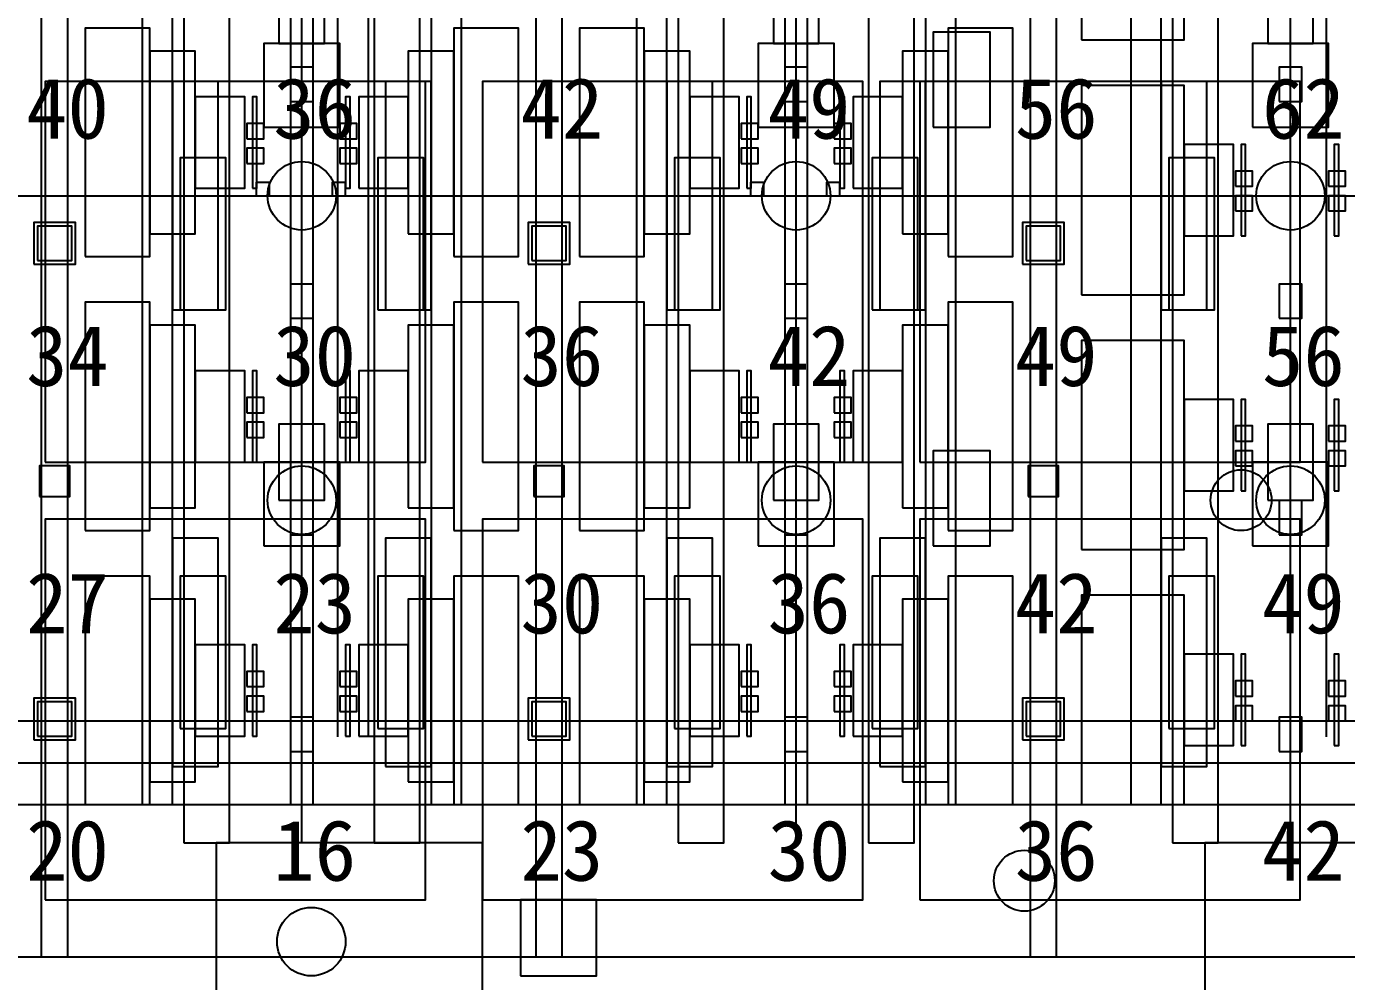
# Model space of a CAD drawing. Header units: metres. Extents: x -1640 to 1560, y -268 to 2338.
# Drawn here: x 171.01 to 205.72, y 1305.35 to 1330.45 of the extents above; entities that cross this region are included whole.
import ezdxf

# ---------------------------------------------------------------- set-up
doc = ezdxf.new("R2010")
doc.units = ezdxf.units.M
for name, color, linetype in [('1F_CHL', 4, 'Continuous'), ('1F_EHS_EXIT_DOOR_CONCEPT', 3, 'Continuous'), ('1F_EHS_GAS_DETECTOR', 6, 'Continuous'), ('1F_EHS_SAFETY_SHOWER_EYEWASH_CONCEPT', 3, 'Continuous'), ('1F_PUMP', 2, 'Continuous'), ('1F_SCR', 3, 'Continuous'), ('1F_STRUCT_COLUMN', 8, 'Continuous'), ('1F_ZONE', 3, 'Continuous'), ('2F_CSF_LATERAL_RACK_CONCEPT', 9, 'Continuous'), ('2F_EHS_EXIT_DOOR_CONCEPT', 3, 'Continuous'), ('2F_EHS_GAS_DETECTOR', 6, 'Continuous'), ('2F_RFG', 5, 'Continuous'), ('2F_STRUCT_COLUMN', 8, 'Continuous'), ('2F_VMB', 6, 'Continuous'), ('2F_ZONE', 3, 'Continuous'), ('3F_CLEANROOM_OVERHEAD_PIPE_DUCT_CONCEPT', 9, 'Continuous'), ('3F_CMP', 5, 'Continuous'), ('3F_EHS_EGRESS_DIST_M', 2, 'Continuous'), ('3F_EHS_EXIT_DOOR_CONCEPT', 3, 'Continuous'), ('3F_EHS_SAFETY_SHOWER_EYEWASH_CONCEPT', 3, 'Continuous'), ('3F_ETCH', 2, 'Continuous'), ('3F_FOUP', 5, 'Continuous'), ('3F_OHT', 9, 'Continuous'), ('3F_OHTV', 1, 'Continuous'), ('3F_STRUCT_COLUMN', 8, 'Continuous'), ('3F_TBAR', 6, 'Continuous'), ('3F_ZONE', 3, 'Continuous'), ('4F_FFU', 1, 'Continuous'), ('4F_STRUCT_PLENUM_TRUSS_CONCEPT', 9, 'Continuous'), ('4F_ZONE', 3, 'Continuous'), ('5F_CHL', 4, 'Continuous'), ('5F_EHS_EXIT_DOOR_CONCEPT', 3, 'Continuous'), ('5F_EHS_GAS_DETECTOR', 6, 'Continuous'), ('5F_EHS_SAFETY_SHOWER_EYEWASH_CONCEPT', 3, 'Continuous'), ('5F_PUMP', 2, 'Continuous'), ('5F_SCR', 3, 'Continuous'), ('5F_STRUCT_COLUMN', 8, 'Continuous'), ('5F_ZONE', 3, 'Continuous'), ('6F_CSF_LATERAL_RACK_CONCEPT', 9, 'Continuous'), ('6F_EHS_EXIT_DOOR_CONCEPT', 3, 'Continuous'), ('6F_EHS_GAS_DETECTOR', 6, 'Continuous'), ('6F_RFG', 5, 'Continuous'), ('6F_STRUCT_COLUMN', 8, 'Continuous'), ('6F_VMB', 6, 'Continuous'), ('6F_ZONE', 3, 'Continuous'), ('7F_CLEANROOM_OVERHEAD_PIPE_DUCT_CONCEPT', 9, 'Continuous'), ('7F_CMP', 5, 'Continuous'), ('7F_EHS_EGRESS_DIST_M', 2, 'Continuous'), ('7F_EHS_EXIT_DOOR_CONCEPT', 3, 'Continuous'), ('7F_EHS_SAFETY_SHOWER_EYEWASH_CONCEPT', 3, 'Continuous'), ('7F_ETCH', 2, 'Continuous'), ('7F_FOUP', 5, 'Continuous'), ('7F_OHT', 9, 'Continuous'), ('7F_OHTV', 1, 'Continuous'), ('7F_STRUCT_COLUMN', 8, 'Continuous'), ('7F_TBAR', 6, 'Continuous'), ('7F_ZONE', 3, 'Continuous'), ('8F_FFU', 1, 'Continuous'), ('8F_STRUCT_PLENUM_TRUSS_CONCEPT', 9, 'Continuous'), ('8F_ZONE', 3, 'Continuous'), ('EHS_GAS_SUPPLY', 3, 'Continuous'), ('EHS_PROCESS_EXHAUST', 1, 'Continuous'), ('EHS_TREATED_EXHAUST', 30, 'Continuous'), ('RF_RSC', 4, 'Continuous'), ('RF_STACK', 2, 'Continuous'), ('UTIL_GAS.SPEC_CONCEPT', 3, 'Continuous'), ('UTIL_PCW.R_CONCEPT', 1, 'Continuous'), ('UTIL_PCW.S_CONCEPT', 6, 'Continuous'), ('UTIL_WW.AA_CONCEPT', 3, 'Continuous'), ('UTIL_WW.F_CONCEPT', 2, 'Continuous'), ('UTIL_WW.ORG_CONCEPT', 4, 'Continuous')]:
    doc.layers.add(name, color=color, linetype=linetype)

msp = doc.modelspace()

# ---------------------------------------------------------------- linework, layer by layer
at = {"layer": '1F_CHL'}
for points in [[(194.85, 1327.8), (196.35, 1327.8), (196.35, 1330.3), (194.85, 1330.3)], [(194.85, 1316.8), (196.35, 1316.8), (196.35, 1319.3), (194.85, 1319.3)]]:
    msp.add_lwpolyline(points, close=True, dxfattribs=at)
at = {"layer": '1F_EHS_EXIT_DOOR_CONCEPT'}
msp.add_circle((178.5, 1306.4), 0.9, dxfattribs=at)
at = {"layer": '1F_EHS_GAS_DETECTOR'}
for centre in [(178.25, 1318), (191.25, 1318), (204.25, 1318)]:
    msp.add_circle(centre, 0.9, dxfattribs=at)
at = {"layer": '1F_EHS_SAFETY_SHOWER_EYEWASH_CONCEPT'}
msp.add_circle((197.25, 1308), 0.8, dxfattribs=at)
at = {"layer": '1F_PUMP'}
for points in [[(175.05, 1323), (176.25, 1323), (176.25, 1327), (175.05, 1327)], [(180.25, 1323), (181.45, 1323), (181.45, 1327), (180.25, 1327)], [(188.05, 1323), (189.25, 1323), (189.25, 1327), (188.05, 1327)], [(193.25, 1323), (194.45, 1323), (194.45, 1327), (193.25, 1327)], [(201.05, 1323), (202.25, 1323), (202.25, 1327), (201.05, 1327)], [(175.05, 1312), (176.25, 1312), (176.25, 1316), (175.05, 1316)], [(180.25, 1312), (181.45, 1312), (181.45, 1316), (180.25, 1316)], [(188.05, 1312), (189.25, 1312), (189.25, 1316), (188.05, 1316)], [(193.25, 1312), (194.45, 1312), (194.45, 1316), (193.25, 1316)], [(201.05, 1312), (202.25, 1312), (202.25, 1316), (201.05, 1316)]]:
    msp.add_lwpolyline(points, close=True, dxfattribs=at)
at = {"layer": '1F_SCR'}
for points in [[(177.25, 1327.8), (179.25, 1327.8), (179.25, 1330), (177.25, 1330)], [(190.25, 1327.8), (192.25, 1327.8), (192.25, 1330), (190.25, 1330)], [(203.25, 1327.8), (205.25, 1327.8), (205.25, 1330), (203.25, 1330)], [(177.25, 1316.8), (179.25, 1316.8), (179.25, 1319), (177.25, 1319)], [(190.25, 1316.8), (192.25, 1316.8), (192.25, 1319), (190.25, 1319)], [(203.25, 1316.8), (205.25, 1316.8), (205.25, 1319), (203.25, 1319)]]:
    msp.add_lwpolyline(points, close=True, dxfattribs=at)
at = {"layer": '1F_STRUCT_COLUMN'}
for points in [[(171.2, 1324.2), (172.3, 1324.2), (172.3, 1325.3), (171.2, 1325.3)], [(184.2, 1324.2), (185.3, 1324.2), (185.3, 1325.3), (184.2, 1325.3)], [(197.2, 1324.2), (198.3, 1324.2), (198.3, 1325.3), (197.2, 1325.3)], [(171.2, 1311.7), (172.3, 1311.7), (172.3, 1312.8), (171.2, 1312.8)], [(184.2, 1311.7), (185.3, 1311.7), (185.3, 1312.8), (184.2, 1312.8)], [(197.2, 1311.7), (198.3, 1311.7), (198.3, 1312.8), (197.2, 1312.8)]]:
    msp.add_lwpolyline(points, close=True, dxfattribs=at)
at = {"layer": '1F_ZONE'}
msp.add_lwpolyline([(20.5, 1306), (297, 1306), (297, 1464), (20.5, 1464)], close=True, dxfattribs=at)
at = {"layer": '2F_CSF_LATERAL_RACK_CONCEPT'}
for points in [[(174.05, 1310), (174.85, 1310), (174.85, 1460), (174.05, 1460)], [(181.65, 1310), (182.45, 1310), (182.45, 1460), (181.65, 1460)], [(187.05, 1310), (187.85, 1310), (187.85, 1460), (187.05, 1460)], [(194.65, 1310), (195.45, 1310), (195.45, 1460), (194.65, 1460)], [(200.05, 1310), (200.85, 1310), (200.85, 1460), (200.05, 1460)]]:
    msp.add_lwpolyline(points, close=True, dxfattribs=at)
at = {"layer": '2F_EHS_EXIT_DOOR_CONCEPT'}
msp.add_circle((178.5, 1306.4), 0.9, dxfattribs=at)
at = {"layer": '2F_EHS_GAS_DETECTOR'}
for centre in [(178.25, 1326), (191.25, 1326), (204.25, 1326)]:
    msp.add_circle(centre, 0.9, dxfattribs=at)
at = {"layer": '2F_RFG'}
for points in [[(174.85, 1323), (176.05, 1323), (176.05, 1329), (174.85, 1329)], [(180.45, 1323), (181.65, 1323), (181.65, 1329), (180.45, 1329)], [(187.85, 1323), (189.05, 1323), (189.05, 1329), (187.85, 1329)], [(193.45, 1323), (194.65, 1323), (194.65, 1329), (193.45, 1329)], [(200.85, 1323), (202.05, 1323), (202.05, 1329), (200.85, 1329)], [(174.85, 1311), (176.05, 1311), (176.05, 1317), (174.85, 1317)], [(180.45, 1311), (181.65, 1311), (181.65, 1317), (180.45, 1317)], [(187.85, 1311), (189.05, 1311), (189.05, 1317), (187.85, 1317)], [(193.45, 1311), (194.65, 1311), (194.65, 1317), (193.45, 1317)], [(200.85, 1311), (202.05, 1311), (202.05, 1317), (200.85, 1317)]]:
    msp.add_lwpolyline(points, close=True, dxfattribs=at)
at = {"layer": '2F_STRUCT_COLUMN'}
for points in [[(171.3, 1324.3), (172.2, 1324.3), (172.2, 1325.2), (171.3, 1325.2)], [(184.3, 1324.3), (185.2, 1324.3), (185.2, 1325.2), (184.3, 1325.2)], [(197.3, 1324.3), (198.2, 1324.3), (198.2, 1325.2), (197.3, 1325.2)], [(171.3, 1311.8), (172.2, 1311.8), (172.2, 1312.7), (171.3, 1312.7)], [(184.3, 1311.8), (185.2, 1311.8), (185.2, 1312.7), (184.3, 1312.7)], [(197.3, 1311.8), (198.2, 1311.8), (198.2, 1312.7), (197.3, 1312.7)]]:
    msp.add_lwpolyline(points, close=True, dxfattribs=at)
at = {"layer": '2F_VMB'}
for points in [[(177.65, 1330), (178.85, 1330), (178.85, 1332), (177.65, 1332)], [(190.65, 1330), (191.85, 1330), (191.85, 1332), (190.65, 1332)], [(203.65, 1330), (204.85, 1330), (204.85, 1332), (203.65, 1332)], [(177.65, 1318), (178.85, 1318), (178.85, 1320), (177.65, 1320)], [(190.65, 1318), (191.85, 1318), (191.85, 1320), (190.65, 1320)], [(203.65, 1318), (204.85, 1318), (204.85, 1320), (203.65, 1320)]]:
    msp.add_lwpolyline(points, close=True, dxfattribs=at)
at = {"layer": '2F_ZONE'}
msp.add_lwpolyline([(20.5, 1306), (297, 1306), (297, 1464), (20.5, 1464)], close=True, dxfattribs=at)
at = {"layer": '3F_CLEANROOM_OVERHEAD_PIPE_DUCT_CONCEPT'}
for points in [[(175.15, 1309), (176.35, 1309), (176.35, 1461), (175.15, 1461)], [(180.15, 1309), (181.35, 1309), (181.35, 1461), (180.15, 1461)], [(188.15, 1309), (189.35, 1309), (189.35, 1461), (188.15, 1461)], [(193.15, 1309), (194.35, 1309), (194.35, 1461), (193.15, 1461)], [(201.15, 1309), (202.35, 1309), (202.35, 1461), (201.15, 1461)]]:
    msp.add_lwpolyline(points, close=True, dxfattribs=at)
at = {"layer": '3F_CMP'}
for points in [[(198.75, 1330.1), (201.45, 1330.1), (201.45, 1335.6), (198.75, 1335.6)], [(198.75, 1323.4), (201.45, 1323.4), (201.45, 1328.9), (198.75, 1328.9)], [(201.45, 1324.95), (202.75, 1324.95), (202.75, 1327.35), (201.45, 1327.35)], [(198.75, 1316.7), (201.45, 1316.7), (201.45, 1322.2), (198.75, 1322.2)], [(201.45, 1318.25), (202.75, 1318.25), (202.75, 1320.65), (201.45, 1320.65)], [(198.75, 1310), (201.45, 1310), (201.45, 1315.5), (198.75, 1315.5)], [(201.45, 1311.55), (202.75, 1311.55), (202.75, 1313.95), (201.45, 1313.95)]]:
    msp.add_lwpolyline(points, close=True, dxfattribs=at)
at = {"layer": '3F_EHS_EXIT_DOOR_CONCEPT'}
msp.add_circle((178.5, 1306.4), 0.9, dxfattribs=at)
at = {"layer": '3F_EHS_SAFETY_SHOWER_EYEWASH_CONCEPT'}
msp.add_circle((202.95, 1318), 0.8, dxfattribs=at)
at = {"layer": '3F_ETCH'}
for points in [[(172.55, 1324.4), (174.25, 1324.4), (174.25, 1330.4), (172.55, 1330.4)], [(182.25, 1324.4), (183.95, 1324.4), (183.95, 1330.4), (182.25, 1330.4)], [(185.55, 1324.4), (187.25, 1324.4), (187.25, 1330.4), (185.55, 1330.4)], [(195.25, 1324.4), (196.95, 1324.4), (196.95, 1330.4), (195.25, 1330.4)], [(174.25, 1325), (175.45, 1325), (175.45, 1329.8), (174.25, 1329.8)], [(181.05, 1325), (182.25, 1325), (182.25, 1329.8), (181.05, 1329.8)], [(187.25, 1325), (188.45, 1325), (188.45, 1329.8), (187.25, 1329.8)], [(194.05, 1325), (195.25, 1325), (195.25, 1329.8), (194.05, 1329.8)], [(175.45, 1326.2), (176.75, 1326.2), (176.75, 1328.6), (175.45, 1328.6)], [(179.75, 1326.2), (181.05, 1326.2), (181.05, 1328.6), (179.75, 1328.6)], [(188.45, 1326.2), (189.75, 1326.2), (189.75, 1328.6), (188.45, 1328.6)], [(192.75, 1326.2), (194.05, 1326.2), (194.05, 1328.6), (192.75, 1328.6)], [(172.55, 1317.2), (174.25, 1317.2), (174.25, 1323.2), (172.55, 1323.2)], [(182.25, 1317.2), (183.95, 1317.2), (183.95, 1323.2), (182.25, 1323.2)], [(185.55, 1317.2), (187.25, 1317.2), (187.25, 1323.2), (185.55, 1323.2)], [(195.25, 1317.2), (196.95, 1317.2), (196.95, 1323.2), (195.25, 1323.2)], [(174.25, 1317.8), (175.45, 1317.8), (175.45, 1322.6), (174.25, 1322.6)], [(181.05, 1317.8), (182.25, 1317.8), (182.25, 1322.6), (181.05, 1322.6)], [(187.25, 1317.8), (188.45, 1317.8), (188.45, 1322.6), (187.25, 1322.6)], [(194.05, 1317.8), (195.25, 1317.8), (195.25, 1322.6), (194.05, 1322.6)], [(175.45, 1319), (176.75, 1319), (176.75, 1321.4), (175.45, 1321.4)], [(179.75, 1319), (181.05, 1319), (181.05, 1321.4), (179.75, 1321.4)], [(188.45, 1319), (189.75, 1319), (189.75, 1321.4), (188.45, 1321.4)], [(192.75, 1319), (194.05, 1319), (194.05, 1321.4), (192.75, 1321.4)], [(172.55, 1310), (174.25, 1310), (174.25, 1316), (172.55, 1316)], [(182.25, 1310), (183.95, 1310), (183.95, 1316), (182.25, 1316)], [(185.55, 1310), (187.25, 1310), (187.25, 1316), (185.55, 1316)], [(195.25, 1310), (196.95, 1310), (196.95, 1316), (195.25, 1316)], [(174.25, 1310.6), (175.45, 1310.6), (175.45, 1315.4), (174.25, 1315.4)], [(181.05, 1310.6), (182.25, 1310.6), (182.25, 1315.4), (181.05, 1315.4)], [(187.25, 1310.6), (188.45, 1310.6), (188.45, 1315.4), (187.25, 1315.4)], [(194.05, 1310.6), (195.25, 1310.6), (195.25, 1315.4), (194.05, 1315.4)], [(175.45, 1311.8), (176.75, 1311.8), (176.75, 1314.2), (175.45, 1314.2)], [(179.75, 1311.8), (181.05, 1311.8), (181.05, 1314.2), (179.75, 1314.2)], [(188.45, 1311.8), (189.75, 1311.8), (189.75, 1314.2), (188.45, 1314.2)], [(192.75, 1311.8), (194.05, 1311.8), (194.05, 1314.2), (192.75, 1314.2)]]:
    msp.add_lwpolyline(points, close=True, dxfattribs=at)
at = {"layer": '3F_FOUP'}
for points in [[(176.8, 1327.5), (177.25, 1327.5), (177.25, 1327.9), (176.8, 1327.9)], [(179.25, 1327.5), (179.7, 1327.5), (179.7, 1327.9), (179.25, 1327.9)], [(189.8, 1327.5), (190.25, 1327.5), (190.25, 1327.9), (189.8, 1327.9)], [(192.25, 1327.5), (192.7, 1327.5), (192.7, 1327.9), (192.25, 1327.9)], [(176.8, 1326.85), (177.25, 1326.85), (177.25, 1327.25), (176.8, 1327.25)], [(179.25, 1326.85), (179.7, 1326.85), (179.7, 1327.25), (179.25, 1327.25)], [(189.8, 1326.85), (190.25, 1326.85), (190.25, 1327.25), (189.8, 1327.25)], [(192.25, 1326.85), (192.7, 1326.85), (192.7, 1327.25), (192.25, 1327.25)], [(202.8, 1326.25), (203.25, 1326.25), (203.25, 1326.65), (202.8, 1326.65)], [(205.25, 1326.25), (205.7, 1326.25), (205.7, 1326.65), (205.25, 1326.65)], [(202.8, 1325.6), (203.25, 1325.6), (203.25, 1326), (202.8, 1326)], [(205.25, 1325.6), (205.7, 1325.6), (205.7, 1326), (205.25, 1326)], [(176.8, 1320.3), (177.25, 1320.3), (177.25, 1320.7), (176.8, 1320.7)], [(179.25, 1320.3), (179.7, 1320.3), (179.7, 1320.7), (179.25, 1320.7)], [(189.8, 1320.3), (190.25, 1320.3), (190.25, 1320.7), (189.8, 1320.7)], [(192.25, 1320.3), (192.7, 1320.3), (192.7, 1320.7), (192.25, 1320.7)], [(176.8, 1319.65), (177.25, 1319.65), (177.25, 1320.05), (176.8, 1320.05)], [(179.25, 1319.65), (179.7, 1319.65), (179.7, 1320.05), (179.25, 1320.05)], [(189.8, 1319.65), (190.25, 1319.65), (190.25, 1320.05), (189.8, 1320.05)], [(192.25, 1319.65), (192.7, 1319.65), (192.7, 1320.05), (192.25, 1320.05)], [(202.8, 1319.55), (203.25, 1319.55), (203.25, 1319.95), (202.8, 1319.95)], [(205.25, 1319.55), (205.7, 1319.55), (205.7, 1319.95), (205.25, 1319.95)], [(202.8, 1318.9), (203.25, 1318.9), (203.25, 1319.3), (202.8, 1319.3)], [(205.25, 1318.9), (205.7, 1318.9), (205.7, 1319.3), (205.25, 1319.3)], [(176.8, 1313.1), (177.25, 1313.1), (177.25, 1313.5), (176.8, 1313.5)], [(179.25, 1313.1), (179.7, 1313.1), (179.7, 1313.5), (179.25, 1313.5)], [(189.8, 1313.1), (190.25, 1313.1), (190.25, 1313.5), (189.8, 1313.5)], [(192.25, 1313.1), (192.7, 1313.1), (192.7, 1313.5), (192.25, 1313.5)], [(202.8, 1312.85), (203.25, 1312.85), (203.25, 1313.25), (202.8, 1313.25)], [(205.25, 1312.85), (205.7, 1312.85), (205.7, 1313.25), (205.25, 1313.25)], [(176.8, 1312.45), (177.25, 1312.45), (177.25, 1312.85), (176.8, 1312.85)], [(179.25, 1312.45), (179.7, 1312.45), (179.7, 1312.85), (179.25, 1312.85)], [(189.8, 1312.45), (190.25, 1312.45), (190.25, 1312.85), (189.8, 1312.85)], [(192.25, 1312.45), (192.7, 1312.45), (192.7, 1312.85), (192.25, 1312.85)], [(202.8, 1312.2), (203.25, 1312.2), (203.25, 1312.6), (202.8, 1312.6)], [(205.25, 1312.2), (205.7, 1312.2), (205.7, 1312.6), (205.25, 1312.6)]]:
    msp.add_lwpolyline(points, close=True, dxfattribs=at)
at = {"layer": '3F_OHT'}
for p, q in [((178.25, 1309), (178.25, 1381)), ((191.25, 1309), (191.25, 1381)), ((204.25, 1309), (204.25, 1381))]:
    msp.add_line(p, q, dxfattribs=at)
at = {"layer": '3F_OHTV'}
for points in [[(177.95, 1328.48), (178.55, 1328.48), (178.55, 1329.38), (177.95, 1329.38)], [(190.95, 1328.48), (191.55, 1328.48), (191.55, 1329.38), (190.95, 1329.38)], [(203.95, 1328.48), (204.55, 1328.48), (204.55, 1329.38), (203.95, 1329.38)], [(177.95, 1322.78), (178.55, 1322.78), (178.55, 1323.68), (177.95, 1323.68)], [(190.95, 1322.78), (191.55, 1322.78), (191.55, 1323.68), (190.95, 1323.68)], [(203.95, 1322.78), (204.55, 1322.78), (204.55, 1323.68), (203.95, 1323.68)], [(177.95, 1317.09), (178.55, 1317.09), (178.55, 1317.99), (177.95, 1317.99)], [(190.95, 1317.09), (191.55, 1317.09), (191.55, 1317.99), (190.95, 1317.99)], [(203.95, 1317.09), (204.55, 1317.09), (204.55, 1317.99), (203.95, 1317.99)], [(177.95, 1311.4), (178.55, 1311.4), (178.55, 1312.3), (177.95, 1312.3)], [(190.95, 1311.4), (191.55, 1311.4), (191.55, 1312.3), (190.95, 1312.3)], [(203.95, 1311.4), (204.55, 1311.4), (204.55, 1312.3), (203.95, 1312.3)]]:
    msp.add_lwpolyline(points, close=True, dxfattribs=at)
at = {"layer": '3F_STRUCT_COLUMN'}
for points in [[(171.35, 1318.1), (172.15, 1318.1), (172.15, 1318.9), (171.35, 1318.9)], [(184.35, 1318.1), (185.15, 1318.1), (185.15, 1318.9), (184.35, 1318.9)], [(197.35, 1318.1), (198.15, 1318.1), (198.15, 1318.9), (197.35, 1318.9)]]:
    msp.add_lwpolyline(points, close=True, dxfattribs=at)
at = {"layer": '3F_TBAR'}
for points in [[(176.95, 1326.2), (177.07, 1326.2), (177.07, 1328.6), (176.95, 1328.6)], [(179.4, 1326.2), (179.52, 1326.2), (179.52, 1328.6), (179.4, 1328.6)], [(189.95, 1326.2), (190.07, 1326.2), (190.07, 1328.6), (189.95, 1328.6)], [(192.4, 1326.2), (192.52, 1326.2), (192.52, 1328.6), (192.4, 1328.6)], [(202.95, 1324.95), (203.07, 1324.95), (203.07, 1327.35), (202.95, 1327.35)], [(205.4, 1324.95), (205.52, 1324.95), (205.52, 1327.35), (205.4, 1327.35)], [(176.95, 1319), (177.07, 1319), (177.07, 1321.4), (176.95, 1321.4)], [(179.4, 1319), (179.52, 1319), (179.52, 1321.4), (179.4, 1321.4)], [(189.95, 1319), (190.07, 1319), (190.07, 1321.4), (189.95, 1321.4)], [(192.4, 1319), (192.52, 1319), (192.52, 1321.4), (192.4, 1321.4)], [(202.95, 1318.25), (203.07, 1318.25), (203.07, 1320.65), (202.95, 1320.65)], [(205.4, 1318.25), (205.52, 1318.25), (205.52, 1320.65), (205.4, 1320.65)], [(176.95, 1311.8), (177.07, 1311.8), (177.07, 1314.2), (176.95, 1314.2)], [(179.4, 1311.8), (179.52, 1311.8), (179.52, 1314.2), (179.4, 1314.2)], [(189.95, 1311.8), (190.07, 1311.8), (190.07, 1314.2), (189.95, 1314.2)], [(192.4, 1311.8), (192.52, 1311.8), (192.52, 1314.2), (192.4, 1314.2)], [(202.95, 1311.55), (203.07, 1311.55), (203.07, 1313.95), (202.95, 1313.95)], [(205.4, 1311.55), (205.52, 1311.55), (205.52, 1313.95), (205.4, 1313.95)]]:
    msp.add_lwpolyline(points, close=True, dxfattribs=at)
at = {"layer": '3F_ZONE'}
msp.add_lwpolyline([(20.5, 1306), (297, 1306), (297, 1464), (20.5, 1464)], close=True, dxfattribs=at)
at = {"layer": '4F_FFU'}
for points in [[(171.5, 1319), (181.5, 1319), (181.5, 1329), (171.5, 1329)], [(183, 1319), (193, 1319), (193, 1329), (183, 1329)], [(194.5, 1319), (204.5, 1319), (204.5, 1329), (194.5, 1329)], [(171.5, 1307.5), (181.5, 1307.5), (181.5, 1317.5), (171.5, 1317.5)], [(183, 1307.5), (193, 1307.5), (193, 1317.5), (183, 1317.5)], [(194.5, 1307.5), (204.5, 1307.5), (204.5, 1317.5), (194.5, 1317.5)]]:
    msp.add_lwpolyline(points, close=True, dxfattribs=at)
at = {"layer": '4F_STRUCT_PLENUM_TRUSS_CONCEPT'}
for points in [[(171.4, 1306), (172.1, 1306), (172.1, 1464), (171.4, 1464)], [(184.4, 1306), (185.1, 1306), (185.1, 1464), (184.4, 1464)], [(197.4, 1306), (198.1, 1306), (198.1, 1464), (197.4, 1464)]]:
    msp.add_lwpolyline(points, close=True, dxfattribs=at)
at = {"layer": '4F_ZONE'}
msp.add_lwpolyline([(20.5, 1306), (297, 1306), (297, 1464), (20.5, 1464)], close=True, dxfattribs=at)
at = {"layer": '5F_CHL'}
for points in [[(194.85, 1327.8), (196.35, 1327.8), (196.35, 1330.3), (194.85, 1330.3)], [(194.85, 1316.8), (196.35, 1316.8), (196.35, 1319.3), (194.85, 1319.3)]]:
    msp.add_lwpolyline(points, close=True, dxfattribs=at)
at = {"layer": '5F_EHS_EXIT_DOOR_CONCEPT'}
msp.add_circle((178.5, 1306.4), 0.9, dxfattribs=at)
at = {"layer": '5F_EHS_GAS_DETECTOR'}
for centre in [(178.25, 1318), (191.25, 1318), (204.25, 1318)]:
    msp.add_circle(centre, 0.9, dxfattribs=at)
at = {"layer": '5F_EHS_SAFETY_SHOWER_EYEWASH_CONCEPT'}
msp.add_circle((197.25, 1308), 0.8, dxfattribs=at)
at = {"layer": '5F_PUMP'}
for points in [[(175.05, 1323), (176.25, 1323), (176.25, 1327), (175.05, 1327)], [(180.25, 1323), (181.45, 1323), (181.45, 1327), (180.25, 1327)], [(188.05, 1323), (189.25, 1323), (189.25, 1327), (188.05, 1327)], [(193.25, 1323), (194.45, 1323), (194.45, 1327), (193.25, 1327)], [(201.05, 1323), (202.25, 1323), (202.25, 1327), (201.05, 1327)], [(175.05, 1312), (176.25, 1312), (176.25, 1316), (175.05, 1316)], [(180.25, 1312), (181.45, 1312), (181.45, 1316), (180.25, 1316)], [(188.05, 1312), (189.25, 1312), (189.25, 1316), (188.05, 1316)], [(193.25, 1312), (194.45, 1312), (194.45, 1316), (193.25, 1316)], [(201.05, 1312), (202.25, 1312), (202.25, 1316), (201.05, 1316)]]:
    msp.add_lwpolyline(points, close=True, dxfattribs=at)
at = {"layer": '5F_SCR'}
for points in [[(177.25, 1327.8), (179.25, 1327.8), (179.25, 1330), (177.25, 1330)], [(190.25, 1327.8), (192.25, 1327.8), (192.25, 1330), (190.25, 1330)], [(203.25, 1327.8), (205.25, 1327.8), (205.25, 1330), (203.25, 1330)], [(177.25, 1316.8), (179.25, 1316.8), (179.25, 1319), (177.25, 1319)], [(190.25, 1316.8), (192.25, 1316.8), (192.25, 1319), (190.25, 1319)], [(203.25, 1316.8), (205.25, 1316.8), (205.25, 1319), (203.25, 1319)]]:
    msp.add_lwpolyline(points, close=True, dxfattribs=at)
at = {"layer": '5F_STRUCT_COLUMN'}
for points in [[(171.2, 1324.2), (172.3, 1324.2), (172.3, 1325.3), (171.2, 1325.3)], [(184.2, 1324.2), (185.3, 1324.2), (185.3, 1325.3), (184.2, 1325.3)], [(197.2, 1324.2), (198.3, 1324.2), (198.3, 1325.3), (197.2, 1325.3)], [(171.2, 1311.7), (172.3, 1311.7), (172.3, 1312.8), (171.2, 1312.8)], [(184.2, 1311.7), (185.3, 1311.7), (185.3, 1312.8), (184.2, 1312.8)], [(197.2, 1311.7), (198.3, 1311.7), (198.3, 1312.8), (197.2, 1312.8)]]:
    msp.add_lwpolyline(points, close=True, dxfattribs=at)
at = {"layer": '5F_ZONE'}
msp.add_lwpolyline([(20.5, 1306), (297, 1306), (297, 1464), (20.5, 1464)], close=True, dxfattribs=at)
at = {"layer": '6F_CSF_LATERAL_RACK_CONCEPT'}
for points in [[(174.05, 1310), (174.85, 1310), (174.85, 1460), (174.05, 1460)], [(181.65, 1310), (182.45, 1310), (182.45, 1460), (181.65, 1460)], [(187.05, 1310), (187.85, 1310), (187.85, 1460), (187.05, 1460)], [(194.65, 1310), (195.45, 1310), (195.45, 1460), (194.65, 1460)], [(200.05, 1310), (200.85, 1310), (200.85, 1460), (200.05, 1460)]]:
    msp.add_lwpolyline(points, close=True, dxfattribs=at)
at = {"layer": '6F_EHS_EXIT_DOOR_CONCEPT'}
msp.add_circle((178.5, 1306.4), 0.9, dxfattribs=at)
at = {"layer": '6F_EHS_GAS_DETECTOR'}
for centre in [(178.25, 1326), (191.25, 1326), (204.25, 1326)]:
    msp.add_circle(centre, 0.9, dxfattribs=at)
at = {"layer": '6F_RFG'}
for points in [[(174.85, 1323), (176.05, 1323), (176.05, 1329), (174.85, 1329)], [(180.45, 1323), (181.65, 1323), (181.65, 1329), (180.45, 1329)], [(187.85, 1323), (189.05, 1323), (189.05, 1329), (187.85, 1329)], [(193.45, 1323), (194.65, 1323), (194.65, 1329), (193.45, 1329)], [(200.85, 1323), (202.05, 1323), (202.05, 1329), (200.85, 1329)], [(174.85, 1311), (176.05, 1311), (176.05, 1317), (174.85, 1317)], [(180.45, 1311), (181.65, 1311), (181.65, 1317), (180.45, 1317)], [(187.85, 1311), (189.05, 1311), (189.05, 1317), (187.85, 1317)], [(193.45, 1311), (194.65, 1311), (194.65, 1317), (193.45, 1317)], [(200.85, 1311), (202.05, 1311), (202.05, 1317), (200.85, 1317)]]:
    msp.add_lwpolyline(points, close=True, dxfattribs=at)
at = {"layer": '6F_STRUCT_COLUMN'}
for points in [[(171.3, 1324.3), (172.2, 1324.3), (172.2, 1325.2), (171.3, 1325.2)], [(184.3, 1324.3), (185.2, 1324.3), (185.2, 1325.2), (184.3, 1325.2)], [(197.3, 1324.3), (198.2, 1324.3), (198.2, 1325.2), (197.3, 1325.2)], [(171.3, 1311.8), (172.2, 1311.8), (172.2, 1312.7), (171.3, 1312.7)], [(184.3, 1311.8), (185.2, 1311.8), (185.2, 1312.7), (184.3, 1312.7)], [(197.3, 1311.8), (198.2, 1311.8), (198.2, 1312.7), (197.3, 1312.7)]]:
    msp.add_lwpolyline(points, close=True, dxfattribs=at)
at = {"layer": '6F_VMB'}
for points in [[(177.65, 1330), (178.85, 1330), (178.85, 1332), (177.65, 1332)], [(190.65, 1330), (191.85, 1330), (191.85, 1332), (190.65, 1332)], [(203.65, 1330), (204.85, 1330), (204.85, 1332), (203.65, 1332)], [(177.65, 1318), (178.85, 1318), (178.85, 1320), (177.65, 1320)], [(190.65, 1318), (191.85, 1318), (191.85, 1320), (190.65, 1320)], [(203.65, 1318), (204.85, 1318), (204.85, 1320), (203.65, 1320)]]:
    msp.add_lwpolyline(points, close=True, dxfattribs=at)
at = {"layer": '6F_ZONE'}
msp.add_lwpolyline([(20.5, 1306), (297, 1306), (297, 1464), (20.5, 1464)], close=True, dxfattribs=at)
at = {"layer": '7F_CLEANROOM_OVERHEAD_PIPE_DUCT_CONCEPT'}
for points in [[(175.15, 1309), (176.35, 1309), (176.35, 1461), (175.15, 1461)], [(180.15, 1309), (181.35, 1309), (181.35, 1461), (180.15, 1461)], [(188.15, 1309), (189.35, 1309), (189.35, 1461), (188.15, 1461)], [(193.15, 1309), (194.35, 1309), (194.35, 1461), (193.15, 1461)], [(201.15, 1309), (202.35, 1309), (202.35, 1461), (201.15, 1461)]]:
    msp.add_lwpolyline(points, close=True, dxfattribs=at)
at = {"layer": '7F_CMP'}
for points in [[(198.75, 1330.1), (201.45, 1330.1), (201.45, 1335.6), (198.75, 1335.6)], [(198.75, 1323.4), (201.45, 1323.4), (201.45, 1328.9), (198.75, 1328.9)], [(201.45, 1324.95), (202.75, 1324.95), (202.75, 1327.35), (201.45, 1327.35)], [(198.75, 1316.7), (201.45, 1316.7), (201.45, 1322.2), (198.75, 1322.2)], [(201.45, 1318.25), (202.75, 1318.25), (202.75, 1320.65), (201.45, 1320.65)], [(198.75, 1310), (201.45, 1310), (201.45, 1315.5), (198.75, 1315.5)], [(201.45, 1311.55), (202.75, 1311.55), (202.75, 1313.95), (201.45, 1313.95)]]:
    msp.add_lwpolyline(points, close=True, dxfattribs=at)
at = {"layer": '7F_EHS_EXIT_DOOR_CONCEPT'}
msp.add_circle((178.5, 1306.4), 0.9, dxfattribs=at)
at = {"layer": '7F_EHS_SAFETY_SHOWER_EYEWASH_CONCEPT'}
msp.add_circle((202.95, 1318), 0.8, dxfattribs=at)
at = {"layer": '7F_ETCH'}
for points in [[(172.55, 1324.4), (174.25, 1324.4), (174.25, 1330.4), (172.55, 1330.4)], [(182.25, 1324.4), (183.95, 1324.4), (183.95, 1330.4), (182.25, 1330.4)], [(185.55, 1324.4), (187.25, 1324.4), (187.25, 1330.4), (185.55, 1330.4)], [(195.25, 1324.4), (196.95, 1324.4), (196.95, 1330.4), (195.25, 1330.4)], [(174.25, 1325), (175.45, 1325), (175.45, 1329.8), (174.25, 1329.8)], [(181.05, 1325), (182.25, 1325), (182.25, 1329.8), (181.05, 1329.8)], [(187.25, 1325), (188.45, 1325), (188.45, 1329.8), (187.25, 1329.8)], [(194.05, 1325), (195.25, 1325), (195.25, 1329.8), (194.05, 1329.8)], [(175.45, 1326.2), (176.75, 1326.2), (176.75, 1328.6), (175.45, 1328.6)], [(179.75, 1326.2), (181.05, 1326.2), (181.05, 1328.6), (179.75, 1328.6)], [(188.45, 1326.2), (189.75, 1326.2), (189.75, 1328.6), (188.45, 1328.6)], [(192.75, 1326.2), (194.05, 1326.2), (194.05, 1328.6), (192.75, 1328.6)], [(172.55, 1317.2), (174.25, 1317.2), (174.25, 1323.2), (172.55, 1323.2)], [(182.25, 1317.2), (183.95, 1317.2), (183.95, 1323.2), (182.25, 1323.2)], [(185.55, 1317.2), (187.25, 1317.2), (187.25, 1323.2), (185.55, 1323.2)], [(195.25, 1317.2), (196.95, 1317.2), (196.95, 1323.2), (195.25, 1323.2)], [(174.25, 1317.8), (175.45, 1317.8), (175.45, 1322.6), (174.25, 1322.6)], [(181.05, 1317.8), (182.25, 1317.8), (182.25, 1322.6), (181.05, 1322.6)], [(187.25, 1317.8), (188.45, 1317.8), (188.45, 1322.6), (187.25, 1322.6)], [(194.05, 1317.8), (195.25, 1317.8), (195.25, 1322.6), (194.05, 1322.6)], [(175.45, 1319), (176.75, 1319), (176.75, 1321.4), (175.45, 1321.4)], [(179.75, 1319), (181.05, 1319), (181.05, 1321.4), (179.75, 1321.4)], [(188.45, 1319), (189.75, 1319), (189.75, 1321.4), (188.45, 1321.4)], [(192.75, 1319), (194.05, 1319), (194.05, 1321.4), (192.75, 1321.4)], [(172.55, 1310), (174.25, 1310), (174.25, 1316), (172.55, 1316)], [(182.25, 1310), (183.95, 1310), (183.95, 1316), (182.25, 1316)], [(185.55, 1310), (187.25, 1310), (187.25, 1316), (185.55, 1316)], [(195.25, 1310), (196.95, 1310), (196.95, 1316), (195.25, 1316)], [(174.25, 1310.6), (175.45, 1310.6), (175.45, 1315.4), (174.25, 1315.4)], [(181.05, 1310.6), (182.25, 1310.6), (182.25, 1315.4), (181.05, 1315.4)], [(187.25, 1310.6), (188.45, 1310.6), (188.45, 1315.4), (187.25, 1315.4)], [(194.05, 1310.6), (195.25, 1310.6), (195.25, 1315.4), (194.05, 1315.4)], [(175.45, 1311.8), (176.75, 1311.8), (176.75, 1314.2), (175.45, 1314.2)], [(179.75, 1311.8), (181.05, 1311.8), (181.05, 1314.2), (179.75, 1314.2)], [(188.45, 1311.8), (189.75, 1311.8), (189.75, 1314.2), (188.45, 1314.2)], [(192.75, 1311.8), (194.05, 1311.8), (194.05, 1314.2), (192.75, 1314.2)]]:
    msp.add_lwpolyline(points, close=True, dxfattribs=at)
at = {"layer": '7F_FOUP'}
for points in [[(176.8, 1327.5), (177.25, 1327.5), (177.25, 1327.9), (176.8, 1327.9)], [(179.25, 1327.5), (179.7, 1327.5), (179.7, 1327.9), (179.25, 1327.9)], [(189.8, 1327.5), (190.25, 1327.5), (190.25, 1327.9), (189.8, 1327.9)], [(192.25, 1327.5), (192.7, 1327.5), (192.7, 1327.9), (192.25, 1327.9)], [(176.8, 1326.85), (177.25, 1326.85), (177.25, 1327.25), (176.8, 1327.25)], [(179.25, 1326.85), (179.7, 1326.85), (179.7, 1327.25), (179.25, 1327.25)], [(189.8, 1326.85), (190.25, 1326.85), (190.25, 1327.25), (189.8, 1327.25)], [(192.25, 1326.85), (192.7, 1326.85), (192.7, 1327.25), (192.25, 1327.25)], [(202.8, 1326.25), (203.25, 1326.25), (203.25, 1326.65), (202.8, 1326.65)], [(205.25, 1326.25), (205.7, 1326.25), (205.7, 1326.65), (205.25, 1326.65)], [(202.8, 1325.6), (203.25, 1325.6), (203.25, 1326), (202.8, 1326)], [(205.25, 1325.6), (205.7, 1325.6), (205.7, 1326), (205.25, 1326)], [(176.8, 1320.3), (177.25, 1320.3), (177.25, 1320.7), (176.8, 1320.7)], [(179.25, 1320.3), (179.7, 1320.3), (179.7, 1320.7), (179.25, 1320.7)], [(189.8, 1320.3), (190.25, 1320.3), (190.25, 1320.7), (189.8, 1320.7)], [(192.25, 1320.3), (192.7, 1320.3), (192.7, 1320.7), (192.25, 1320.7)], [(176.8, 1319.65), (177.25, 1319.65), (177.25, 1320.05), (176.8, 1320.05)], [(179.25, 1319.65), (179.7, 1319.65), (179.7, 1320.05), (179.25, 1320.05)], [(189.8, 1319.65), (190.25, 1319.65), (190.25, 1320.05), (189.8, 1320.05)], [(192.25, 1319.65), (192.7, 1319.65), (192.7, 1320.05), (192.25, 1320.05)], [(202.8, 1319.55), (203.25, 1319.55), (203.25, 1319.95), (202.8, 1319.95)], [(205.25, 1319.55), (205.7, 1319.55), (205.7, 1319.95), (205.25, 1319.95)], [(202.8, 1318.9), (203.25, 1318.9), (203.25, 1319.3), (202.8, 1319.3)], [(205.25, 1318.9), (205.7, 1318.9), (205.7, 1319.3), (205.25, 1319.3)], [(176.8, 1313.1), (177.25, 1313.1), (177.25, 1313.5), (176.8, 1313.5)], [(179.25, 1313.1), (179.7, 1313.1), (179.7, 1313.5), (179.25, 1313.5)], [(189.8, 1313.1), (190.25, 1313.1), (190.25, 1313.5), (189.8, 1313.5)], [(192.25, 1313.1), (192.7, 1313.1), (192.7, 1313.5), (192.25, 1313.5)], [(202.8, 1312.85), (203.25, 1312.85), (203.25, 1313.25), (202.8, 1313.25)], [(205.25, 1312.85), (205.7, 1312.85), (205.7, 1313.25), (205.25, 1313.25)], [(176.8, 1312.45), (177.25, 1312.45), (177.25, 1312.85), (176.8, 1312.85)], [(179.25, 1312.45), (179.7, 1312.45), (179.7, 1312.85), (179.25, 1312.85)], [(189.8, 1312.45), (190.25, 1312.45), (190.25, 1312.85), (189.8, 1312.85)], [(192.25, 1312.45), (192.7, 1312.45), (192.7, 1312.85), (192.25, 1312.85)], [(202.8, 1312.2), (203.25, 1312.2), (203.25, 1312.6), (202.8, 1312.6)], [(205.25, 1312.2), (205.7, 1312.2), (205.7, 1312.6), (205.25, 1312.6)]]:
    msp.add_lwpolyline(points, close=True, dxfattribs=at)
at = {"layer": '7F_OHT'}
for p, q in [((178.25, 1309), (178.25, 1381)), ((191.25, 1309), (191.25, 1381)), ((204.25, 1309), (204.25, 1381))]:
    msp.add_line(p, q, dxfattribs=at)
at = {"layer": '7F_OHTV'}
for points in [[(177.95, 1328.48), (178.55, 1328.48), (178.55, 1329.38), (177.95, 1329.38)], [(190.95, 1328.48), (191.55, 1328.48), (191.55, 1329.38), (190.95, 1329.38)], [(203.95, 1328.48), (204.55, 1328.48), (204.55, 1329.38), (203.95, 1329.38)], [(177.95, 1322.78), (178.55, 1322.78), (178.55, 1323.68), (177.95, 1323.68)], [(190.95, 1322.78), (191.55, 1322.78), (191.55, 1323.68), (190.95, 1323.68)], [(203.95, 1322.78), (204.55, 1322.78), (204.55, 1323.68), (203.95, 1323.68)], [(177.95, 1317.09), (178.55, 1317.09), (178.55, 1317.99), (177.95, 1317.99)], [(190.95, 1317.09), (191.55, 1317.09), (191.55, 1317.99), (190.95, 1317.99)], [(203.95, 1317.09), (204.55, 1317.09), (204.55, 1317.99), (203.95, 1317.99)], [(177.95, 1311.4), (178.55, 1311.4), (178.55, 1312.3), (177.95, 1312.3)], [(190.95, 1311.4), (191.55, 1311.4), (191.55, 1312.3), (190.95, 1312.3)], [(203.95, 1311.4), (204.55, 1311.4), (204.55, 1312.3), (203.95, 1312.3)]]:
    msp.add_lwpolyline(points, close=True, dxfattribs=at)
at = {"layer": '7F_STRUCT_COLUMN'}
for points in [[(171.35, 1318.1), (172.15, 1318.1), (172.15, 1318.9), (171.35, 1318.9)], [(184.35, 1318.1), (185.15, 1318.1), (185.15, 1318.9), (184.35, 1318.9)], [(197.35, 1318.1), (198.15, 1318.1), (198.15, 1318.9), (197.35, 1318.9)]]:
    msp.add_lwpolyline(points, close=True, dxfattribs=at)
at = {"layer": '7F_TBAR'}
for points in [[(176.95, 1326.2), (177.07, 1326.2), (177.07, 1328.6), (176.95, 1328.6)], [(179.4, 1326.2), (179.52, 1326.2), (179.52, 1328.6), (179.4, 1328.6)], [(189.95, 1326.2), (190.07, 1326.2), (190.07, 1328.6), (189.95, 1328.6)], [(192.4, 1326.2), (192.52, 1326.2), (192.52, 1328.6), (192.4, 1328.6)], [(202.95, 1324.95), (203.07, 1324.95), (203.07, 1327.35), (202.95, 1327.35)], [(205.4, 1324.95), (205.52, 1324.95), (205.52, 1327.35), (205.4, 1327.35)], [(176.95, 1319), (177.07, 1319), (177.07, 1321.4), (176.95, 1321.4)], [(179.4, 1319), (179.52, 1319), (179.52, 1321.4), (179.4, 1321.4)], [(189.95, 1319), (190.07, 1319), (190.07, 1321.4), (189.95, 1321.4)], [(192.4, 1319), (192.52, 1319), (192.52, 1321.4), (192.4, 1321.4)], [(202.95, 1318.25), (203.07, 1318.25), (203.07, 1320.65), (202.95, 1320.65)], [(205.4, 1318.25), (205.52, 1318.25), (205.52, 1320.65), (205.4, 1320.65)], [(176.95, 1311.8), (177.07, 1311.8), (177.07, 1314.2), (176.95, 1314.2)], [(179.4, 1311.8), (179.52, 1311.8), (179.52, 1314.2), (179.4, 1314.2)], [(189.95, 1311.8), (190.07, 1311.8), (190.07, 1314.2), (189.95, 1314.2)], [(192.4, 1311.8), (192.52, 1311.8), (192.52, 1314.2), (192.4, 1314.2)], [(202.95, 1311.55), (203.07, 1311.55), (203.07, 1313.95), (202.95, 1313.95)], [(205.4, 1311.55), (205.52, 1311.55), (205.52, 1313.95), (205.4, 1313.95)]]:
    msp.add_lwpolyline(points, close=True, dxfattribs=at)
at = {"layer": '7F_ZONE'}
msp.add_lwpolyline([(20.5, 1306), (297, 1306), (297, 1464), (20.5, 1464)], close=True, dxfattribs=at)
at = {"layer": '8F_FFU'}
for points in [[(171.5, 1319), (181.5, 1319), (181.5, 1329), (171.5, 1329)], [(183, 1319), (193, 1319), (193, 1329), (183, 1329)], [(194.5, 1319), (204.5, 1319), (204.5, 1329), (194.5, 1329)], [(171.5, 1307.5), (181.5, 1307.5), (181.5, 1317.5), (171.5, 1317.5)], [(183, 1307.5), (193, 1307.5), (193, 1317.5), (183, 1317.5)], [(194.5, 1307.5), (204.5, 1307.5), (204.5, 1317.5), (194.5, 1317.5)]]:
    msp.add_lwpolyline(points, close=True, dxfattribs=at)
at = {"layer": '8F_STRUCT_PLENUM_TRUSS_CONCEPT'}
for points in [[(171.4, 1306), (172.1, 1306), (172.1, 1464), (171.4, 1464)], [(184.4, 1306), (185.1, 1306), (185.1, 1464), (184.4, 1464)], [(197.4, 1306), (198.1, 1306), (198.1, 1464), (197.4, 1464)]]:
    msp.add_lwpolyline(points, close=True, dxfattribs=at)
at = {"layer": '8F_ZONE'}
msp.add_lwpolyline([(20.5, 1306), (297, 1306), (297, 1464), (20.5, 1464)], close=True, dxfattribs=at)
at = {"layer": 'EHS_GAS_SUPPLY'}
for points in [[(179.05, 1326), (179.4, 1326), (179.4, 1326.35), (179.05, 1326.35)], [(179.05, 1326), (179.4, 1326), (179.4, 1326.35), (179.05, 1326.35)], [(192.05, 1326), (192.4, 1326), (192.4, 1326.35), (192.05, 1326.35)], [(192.05, 1326), (192.4, 1326), (192.4, 1326.35), (192.05, 1326.35)]]:
    msp.add_lwpolyline(points, close=True, dxfattribs=at)
at = {"layer": 'EHS_PROCESS_EXHAUST'}
for points in [[(177.05, 1326), (177.4, 1326), (177.4, 1326.35), (177.05, 1326.35)], [(177.05, 1326), (177.4, 1326), (177.4, 1326.35), (177.05, 1326.35)], [(190.05, 1326), (190.4, 1326), (190.4, 1326.35), (190.05, 1326.35)], [(190.05, 1326), (190.4, 1326), (190.4, 1326.35), (190.05, 1326.35)]]:
    msp.add_lwpolyline(points, close=True, dxfattribs=at)
at = {"layer": 'EHS_TREATED_EXHAUST'}
for points in [[(177.95, 1310), (178.55, 1310), (178.55, 1472), (177.95, 1472)], [(177.95, 1310), (178.55, 1310), (178.55, 1472), (177.95, 1472)], [(190.95, 1310), (191.55, 1310), (191.55, 1472), (190.95, 1472)], [(190.95, 1310), (191.55, 1310), (191.55, 1472), (190.95, 1472)]]:
    msp.add_lwpolyline(points, close=True, dxfattribs=at)
at = {"layer": 'RF_RSC'}
for points in [[(176, 1304), (183, 1304), (183, 1309), (176, 1309)], [(202, 1304), (209, 1304), (209, 1309), (202, 1309)]]:
    msp.add_lwpolyline(points, close=True, dxfattribs=at)
at = {"layer": 'RF_STACK'}
msp.add_lwpolyline([(184, 1305.5), (186, 1305.5), (186, 1307.5), (184, 1307.5)], close=True, dxfattribs=at)
at = {"layer": 'UTIL_GAS.SPEC_CONCEPT'}
msp.add_line((-274.3, 1326), (293.3, 1326), dxfattribs=at)
msp.add_line((-274.3, 1326), (293.3, 1326), dxfattribs=at)
at = {"layer": 'UTIL_PCW.R_CONCEPT'}
msp.add_line((180.005, 1311.78), (180.005, 1458.23), dxfattribs=at)
msp.add_line((180.005, 1311.78), (180.005, 1458.23), dxfattribs=at)
at = {"layer": 'UTIL_PCW.S_CONCEPT'}
for p, q in [((179.195, 1311.78), (179.195, 1458.23)), ((179.195, 1311.78), (179.195, 1458.23)), ((205.195, 1311.78), (205.195, 1458.23)), ((205.195, 1311.78), (205.195, 1458.23))]:
    msp.add_line(p, q, dxfattribs=at)
at = {"layer": 'UTIL_WW.AA_CONCEPT'}
msp.add_line((-276.3, 1311.1), (293.3, 1311.1), dxfattribs=at)
at = {"layer": 'UTIL_WW.F_CONCEPT'}
msp.add_line((-276.3, 1310), (293.3, 1310), dxfattribs=at)
at = {"layer": 'UTIL_WW.ORG_CONCEPT'}
msp.add_line((-276.3, 1312.2), (293.3, 1312.2), dxfattribs=at)

# ---------------------------------------------------------------- texts
at = {"layer": '3F_EHS_EGRESS_DIST_M'}
for s, p in [('40', (171, 1327.5)), ('36', (177.5, 1327.5)), ('42', (184, 1327.5)), ('49', (190.5, 1327.5)), ('56', (197, 1327.5)), ('62', (203.5, 1327.5)), ('34', (171, 1321)), ('30', (177.5, 1321)), ('36', (184, 1321)), ('42', (190.5, 1321)), ('49', (197, 1321)), ('56', (203.5, 1321)), ('27', (171, 1314.5)), ('23', (177.5, 1314.5)), ('30', (184, 1314.5)), ('36', (190.5, 1314.5)), ('42', (197, 1314.5)), ('49', (203.5, 1314.5)), ('20', (171, 1308)), ('16', (177.5, 1308)), ('23', (184, 1308)), ('30', (190.5, 1308)), ('36', (197, 1308)), ('42', (203.5, 1308))]:
    msp.add_text(s, height=1.6, dxfattribs=at).set_placement(p)
at = {"layer": '7F_EHS_EGRESS_DIST_M'}
for s, p in [('40', (171, 1327.5)), ('36', (177.5, 1327.5)), ('42', (184, 1327.5)), ('49', (190.5, 1327.5)), ('56', (197, 1327.5)), ('62', (203.5, 1327.5)), ('34', (171, 1321)), ('30', (177.5, 1321)), ('36', (184, 1321)), ('42', (190.5, 1321)), ('49', (197, 1321)), ('56', (203.5, 1321)), ('27', (171, 1314.5)), ('23', (177.5, 1314.5)), ('30', (184, 1314.5)), ('36', (190.5, 1314.5)), ('42', (197, 1314.5)), ('49', (203.5, 1314.5)), ('20', (171, 1308)), ('16', (177.5, 1308)), ('23', (184, 1308)), ('30', (190.5, 1308)), ('36', (197, 1308)), ('42', (203.5, 1308))]:
    msp.add_text(s, height=1.6, dxfattribs=at).set_placement(p)

doc.saveas('drawing.dxf')
